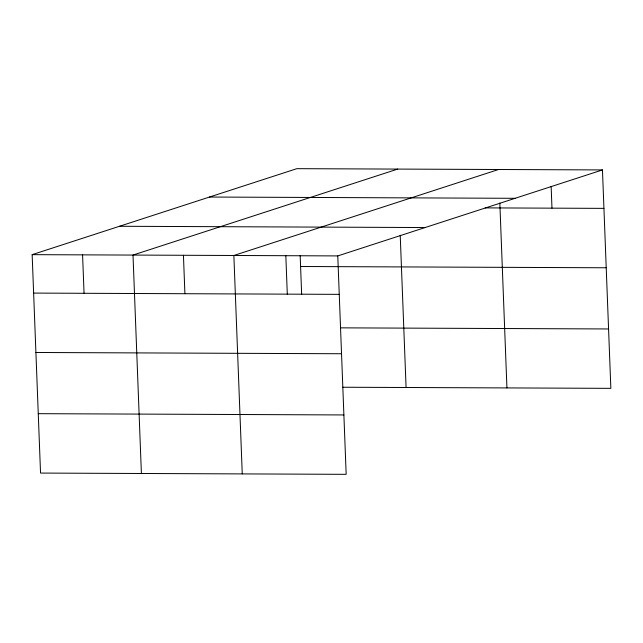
<?xml version="1.0" encoding="UTF-8"?>
<svg xmlns="http://www.w3.org/2000/svg" width="643" height="643" viewBox="0 0 643 643"><rect width="100%" height="100%" fill="white"/><g stroke="black" fill="none" stroke-linecap="round" stroke-linejoin="round"><path stroke-width="0.96" d="M602.459 169.929L337.776 255.914L346.167 474.333L40.541 473.071L32.15 254.652L296.833 168.667L602.459 169.929L610.85 388.348L342.791 387.239M397.687 169.085L133.005 255.07L141.396 473.489M498.542 169.503L233.867 255.48L242.258 473.907M209.481 197.039L515.115 198.309M485.192 207.882L603.938 208.372M119.494 226.272L425.127 227.542M32.15 254.652L337.776 255.914M300.586 266.499L606.22 267.769M33.629 293.087L339.255 294.357M340.517 327.85L608.567 328.959M35.912 352.485L341.537 353.746M38.258 413.674L343.892 414.944M551.147 186.47L551.975 208.155M499.836 203.011L506.933 387.922M400.227 235.242L406.079 387.504M300.168 255.609L301.663 294.59M285.822 255.697L287.3 294.14M183.44 255.279L184.911 293.714M82.577 254.861L84.056 293.296"/></g></svg>
